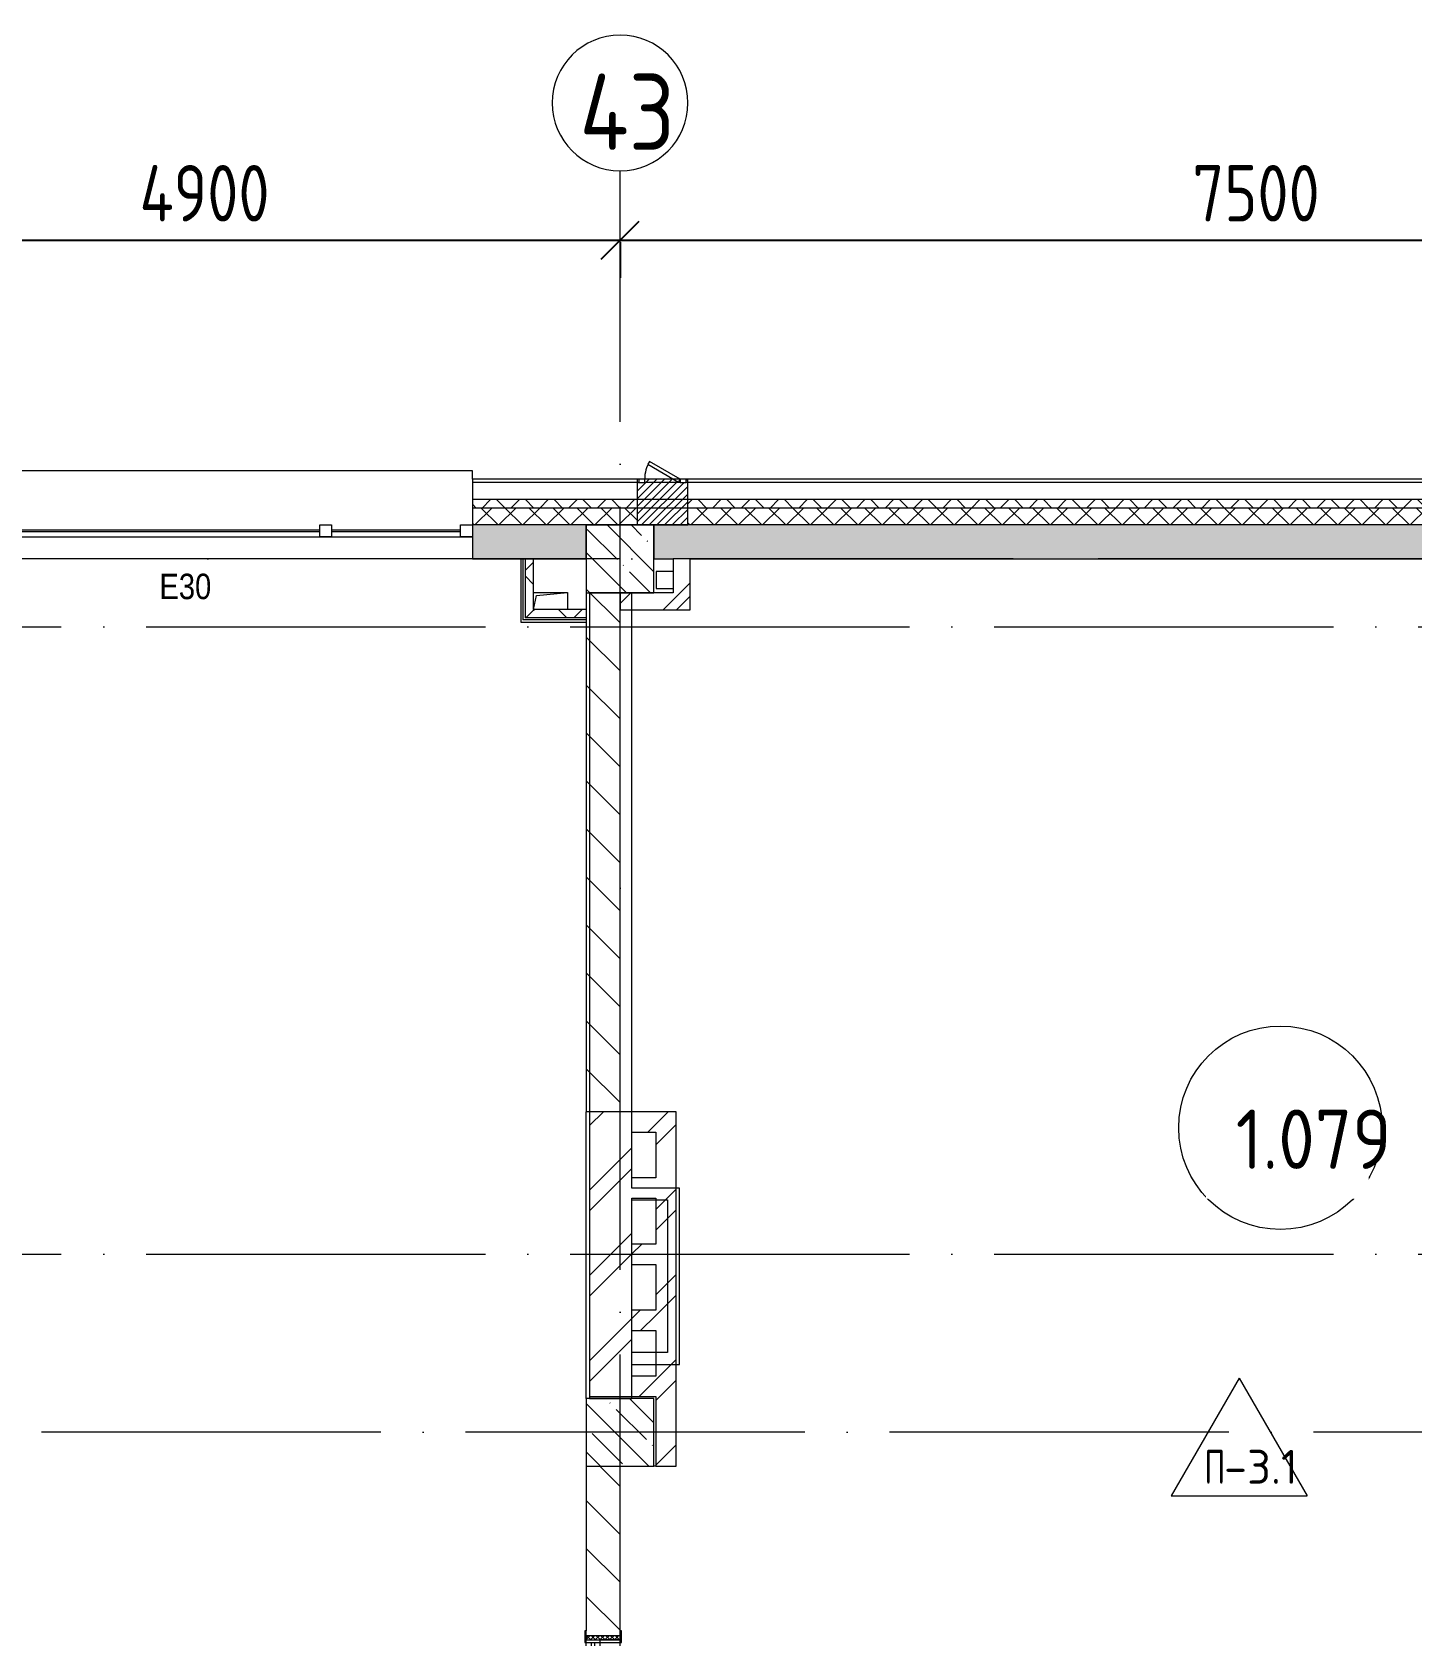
# Model space of a CAD drawing. Header units: millimetres. Extents: x -68946 to 288321, y -402657 to 324925.
# Drawn here: x 154071 to 162207, y 52424 to 61882 of the extents above; entities that cross this region are included whole.
import ezdxf

# ---------------------------------------------------------------- set-up
doc = ezdxf.new("R2010")
doc.units = ezdxf.units.MM
doc.linetypes.add('ADSK_Линия сетки', pattern=[2500, 2000, -250, 0, -250])
doc.layers.get('Defpoints').update_dxf_attribs({"color": 250})
for name, color, linetype, lineweight in [('A-____-____-DIMS', 250, 'Continuous', 9), ('A-AREA-____-IDEN', 250, 'Continuous', 9), ('A-DETL-____-OTLN', 250, 'Continuous', 5), ('A-DETL-GENF-OTLN', 250, 'Continuous', 5), ('A-DOOR-____-MCUT', 250, 'Continuous', 5), ('A-DOOR-____-OTLN', 250, 'Continuous', 5), ('A-DOOR-FRAM-MCUT', 31, 'Continuous', 5), ('A-DOOR-FRAM-OTLN', 31, 'Continuous', 5), ('A-DOOR-GLAZ-MCUT', 31, 'Continuous', 5), ('A-FLOR-____-IDEN', 11, 'Continuous', 9), ('A-FLOR-____-OTLN', 192, 'Continuous', 9), ('A-GLAZ-____-MCUT', 250, 'Continuous', 9), ('A-GLAZ-____-OTLN', 250, 'Continuous', 5), ('A-WALL-____-MCUT', 250, 'Continuous', 13), ('A-WALL-____-PATT', 250, 'Continuous', 13), ('A-WALL-FNSH-MCUT', 250, 'Continuous', 13), ('G-____-____-TEXT', 250, 'Continuous', 9), ('I-WALL-____-OTLN', 250, 'Continuous', 9), ('S-COLS-____-MCUT', 250, 'Continuous', 25), ('S-COLS-____-OTLN', 250, 'Continuous', 9), ('S-GRID-____-IDEN', 250, 'Continuous', 9), ('S-GRID-____-OTLN', 250, 'Continuous', 9)]:
    doc.layers.add(name, color=color, linetype=linetype, lineweight=lineweight)
doc.styles.add('Arial Narrow_1', font='ARIALN.TTF', dxfattribs={"height": 150})
doc.styles.add('GOST Common', font='', dxfattribs={"width": 0.9, "height": 350})
doc.styles.add('ISOCPEUR_1', font='isocpeur.ttf', dxfattribs={"width": 0.9, "height": 250})
doc.styles.add('ISOCPEUR_2', font='isocpeur.ttf', dxfattribs={"height": 160})
doc.styles.get("Standard").update_dxf_attribs({"font": 'ГОСТ тип А.ttf'})
doc.styles.get('GOST Common').set_extended_font_data('GOST Common')
doc.dimstyles.new('А3', dxfattribs={"dimtxt": 333, "dimasz": 222, "dimexe": 222, "dimexo": 111, "dimgap": 111, "dimtad": 1, "dimtoh": 1, "dimdec": 0, "dimrnd": 0.0015, "dimzin": 0, "dimdsep": 46, "dimtxsty": 'Standard', "dimblk": 'OBLIQUE', "dimcen": 0, "dimclrd": 7, "dimclre": 7, "dimclrt": 7, "dimadec": 0, "dimazin": 0, "dimtfac": 1, "dimtdec": 0, "dimtofl": 0, "dimtmove": 0, "dimatfit": 3, "dimfxl": 1, "dimtolj": 1, "dimtzin": 0, "dimarcsym": 0})
pattern_1 = [(45, (12287.9, -0.0006), (-251.4472, 251.4472), []), (45, (12287.9, 381), (-251.4472, 251.4472), [])]
pattern_2 = [(135, (12287.91, -0.0006), (-141.42136, -141.42136), [])]
pattern_3 = [(45, (12287.91, -0.0006), (-141.42136, 141.42136), []), (135, (12287.91, -0.0006), (-141.42136, -141.42136), [])]
pattern_4 = [(45, (12287.9, -0.0006), (-224.5064, 224.5064), []), (45, (12367.3, -0.0006), (0, 449.0128), []), (45, (12208.54, -0.0006), (0, 449.0128), [])]

# ---------------------------------------------------------------- blocks, each defined once
blk = doc.blocks.new('Дверь_СКБ_2Ст_Фрамуга2 - Н_ВВ-3_2500x2600h_Учебные помещения_Фрамуга слева-42054644-АР1_Маркировочный план 1 этажа С2и3')
at = {"layer": 'A-DOOR-____-OTLN'}
h = blk.add_hatch(dxfattribs=at)
h.set_pattern_fill('FP_8', color=256, style=0, pattern_type=2)
h.set_pattern_definition([(135, (1051.41, 164.685), (-14.1421, -14.1421), []), (225, (1051.41, 164.685), (14.1421, -14.1421), [])])
h.paths.add_polyline_path([(1237.5, -86.6), (1237.5, -100), (1262.5, -100), (1262.5, 100), (1237.5, 100)])
at = {"layer": 'A-DOOR-FRAM-OTLN'}
h = blk.add_hatch(dxfattribs=at)
h.set_pattern_fill('FP_9', color=256, style=0, pattern_type=2)
h.set_pattern_definition([(45, (-1071.384, 164.685), (-14.1421, 14.1421), []), (135, (-1071.384, 164.685), (-14.1421, -14.1421), [])])
h.paths.add_polyline_path([(-1237.5, 100), (-1237.5, -100), (-1212.5, -100), (-1212.5, 100), (-1228.7, 100)])
at = {"layer": 'A-DOOR-____-MCUT'}
for p, q in [((-1187.5, 1100), (-1187.5, 100)), ((-1137.5, 1100), (-1187.5, 1100)), ((-1137.5, 100), (-1137.5, 1100)), ((-1187.5, 100), (-1137.5, 100))]:
    blk.add_line(p, q, dxfattribs=at)
at = {"layer": 'A-DOOR-FRAM-MCUT'}
for p, q in [((-1197.5, 108), (-1267.5, 108)), ((-1267.5, 108), (-1267.5, 100)), ((-1267.5, 100), (-1197.5, 100)), ((-1212.5, 100), (-1237.5, 100)), ((-1237.5, 100), (-1237.5, -100)), ((-1187.5, 100), (-1212.5, 100)), ((-1212.5, 100), (-1212.5, 20)), ((-1212.5, -100), (-1212.5, 100)), ((-1197.5, 100), (-1197.5, 108)), ((-1187.5, 60), (-1187.5, 100)), ((-187.5, 100), (-187.5, 60)), ((-162.5, 100), (-187.5, 100)), ((-177.5, 108), (-177.5, 100)), ((-107.5, 108), (-177.5, 108)), ((-177.5, 100), (-177.5, 20)), ((-62.5, 100), (-162.5, 100)), ((-162.5, 20), (-162.5, 100)), ((-162.5, 20), (-162.5, 100)), ((-117.5, 108), (-117.5, 100)), ((-47.5, 108), (-117.5, 108)), ((-107.5, 100), (-107.5, 108)), ((-62.5, 100), (-62.5, 20)), ((-47.5, 100), (-47.5, 108)), ((-47.5, 100), (-47.5, 20)), ((-47.5, 100), (1237.5, 100)), ((1292.5, 108), (1222.5, 108)), ((1222.5, 108), (1222.5, 100)), ((1222.5, 100), (1222.5, 20)), ((1222.5, 100), (1292.5, 100)), ((1237.5, 100), (1237.5, 20)), ((1262.5, 100), (1237.5, 100)), ((1237.5, 100), (1237.5, -100)), ((1262.5, -100), (1262.5, 100)), ((1292.5, 100), (1292.5, 108)), ((-1212.5, 20), (-1177.5, 20)), ((-1197.5, 20), (-1212.5, 20)), ((-1212.5, 20), (-1212.5, -100)), ((-1197.5, -100), (-1197.5, 20)), ((-1177.5, 60), (-1187.5, 60)), ((-1177.5, 20), (-1177.5, 60)), ((-187.5, 60), (-197.5, 60)), ((-197.5, 60), (-197.5, 20)), ((-197.5, 20), (-162.5, 20)), ((-177.5, 12), (-177.5, 20)), ((-107.5, 12), (-177.5, 12)), ((-62.5, 20), (-162.5, 20)), ((-117.5, 20), (-117.5, 12)), ((-117.5, 12), (-47.5, 12)), ((-107.5, 20), (-107.5, 12)), ((-47.5, 12), (-47.5, 20)), ((1237.5, 20), (-47.5, 20)), ((1237.5, 20), (1222.5, 20)), ((1222.5, 20), (1222.5, -100)), ((1237.5, -100), (1237.5, 20)), ((-1197.5, -100), (-1267.5, -100)), ((-1267.5, -100), (-1267.5, -108)), ((-1267.5, -108), (-1197.5, -108)), ((-1237.5, -100), (-1212.5, -100)), ((-1212.5, -100), (-1197.5, -100)), ((-1197.5, -108), (-1197.5, -100)), ((1222.5, -100), (1237.5, -100)), ((1292.5, -100), (1222.5, -100)), ((1222.5, -100), (1222.5, -108)), ((1222.5, -108), (1292.5, -108)), ((1237.5, -100), (1262.5, -100)), ((1292.5, -108), (1292.5, -100))]:
    blk.add_line(p, q, dxfattribs=at)
at = {"layer": 'A-DOOR-GLAZ-MCUT'}
for p, q in [((1222.5, 70), (-62.5, 70)), ((1222.5, 50), (-62.5, 50))]:
    blk.add_line(p, q, dxfattribs=at)
blk = doc.blocks.new('Окно_СКБ_2Ст1 - Окно_СКБ_2Ст 3300_ОКп2-36117880-АР1_Маркировочный план 1 этажа С2и3')
at = {"layer": 'A-GLAZ-____-MCUT'}
for p, q in [((-1650, -195), (-1650, -125)), ((-1650, -125), (-1580, -125)), ((-1580, -125), (-1580, -195)), ((750, -195), (750, -125)), ((750, -125), (820, -125)), ((820, -125), (820, -195)), ((1580, -195), (1580, -125)), ((1580, -125), (1650, -125)), ((1650, -125), (1650, -195)), ((-1580, -195), (-1650, -195)), ((820, -195), (750, -195)), ((1650, -195), (1580, -195))]:
    blk.add_line(p, q, dxfattribs=at)
at = {"layer": 'A-GLAZ-____-MCUT', "lineweight": 5}
for p, q in [((750, -155), (-1580, -155)), ((750, -165), (-1580, -165)), ((1580, -155), (820, -155)), ((1580, -165), (820, -165))]:
    blk.add_line(p, q, dxfattribs=at)
at = {"layer": 'A-GLAZ-____-OTLN'}
blk.add_line((-1650, -195), (1650, -195), dxfattribs=at)
blk = doc.blocks.new('WNW_Отлив1 - Отлив_металлический 2-28598290-АР1_Маркировочный план 1 этажа С2и3')
at = {"layer": 'A-GLAZ-____-OTLN'}
for p, q in [((1650, 320), (-1650, 320)), ((-1650, 320), (-1650, 270)), ((1650, 270), (1650, 320))]:
    blk.add_line(p, q, dxfattribs=at)
blk = doc.blocks.new('BSC_Колонна _Прямоугольная - 400x400-V59-АР1_Маркировочный план 1 этажа С2и3')
at = {"layer": 'S-COLS-____-OTLN', "lineweight": 5}
h = blk.add_hatch(dxfattribs=at)
h.set_pattern_fill('FP_94', color=256, style=0, pattern_type=2)
h.set_pattern_definition([(135, (-145249.98, -53625), (-142.56192, -142.56192), []), (135, (-145107.42, -53625), (-142.56192, -142.56192), [252.016, -50.403, 3.353, -47.05])])
h.paths.add_polyline_path([(-58.2, -200), (200, -199.9), (200, 200), (-200, 200), (-200, -200), (-156.9, -200)])
at = {"layer": 'S-COLS-____-MCUT', "lineweight": 5}
for p, q in [((200, 200), (-200, 200)), ((-200, 200), (-200, -200)), ((200, -200), (200, 200)), ((-200, -200), (200, -200))]:
    blk.add_line(p, q, dxfattribs=at)
blk = doc.blocks.new('_Wn_-As_OpeningMEP_floor__Rectangular - _Wn_-As_OpeningMEP_floor__Rectangular-34852155-АР1_Маркировочный план 1 этажа С2и3')
at = {"layer": 'A-DETL-GENF-OTLN', "lineweight": 5}
for p, q in [((-82.3, 82.3), (100, 100)), ((-100, 0), (-82.3, 82.3))]:
    blk.add_line(p, q, dxfattribs=at)
blk = doc.blocks.new('АР_Люк - ЛРС_ВК_300х300_наружный_NCS S 1020-Y90R-36319396-АР1_Маркировочный план 1 этажа С2и3')
at = {"layer": 'A-DOOR-____-OTLN'}
h = blk.add_hatch(dxfattribs=at)
h.set_pattern_fill('FP_148', color=256, style=0, pattern_type=2)
h.set_pattern_definition([(45, (125, 0), (-22.6274, 22.6274), [])])
h.paths.add_polyline_path([(75, -135), (275, -135), (275, 135), (265, 135), (265, 115), (230, 115), (230, 135), (220, 117.7), (188, 135), (20, 135), (20, 115), (-15, 115), (-15, 135), (-25, 135), (-25, -135), (53.4, -135)])
at = {"layer": 'A-DETL-GENF-OTLN', "lineweight": 5}
for p, q in [((275, 135), (-25, 135)), ((-25, 135), (-25, -135)), ((275, -135), (275, 135)), ((-25, -135), (275, -135))]:
    blk.add_line(p, q, dxfattribs=at)
at = {"layer": 'A-DOOR-____-MCUT', "lineweight": 5}
for p, q in [((48.1, 240), (38.1, 222.7)), ((38.1, 222.7), (220, 117.7)), ((230, 135), (48.1, 240)), ((20, 135), (-15, 135)), ((-15, 135), (-15, 115)), ((-15, 115), (20, 115)), ((20, 115), (20, 135)), ((220, 117.7), (230, 135)), ((265, 135), (230, 135)), ((230, 135), (230, 115)), ((230, 115), (265, 115)), ((265, 115), (265, 135))]:
    blk.add_line(p, q, dxfattribs=at)
blk.add_arc((230, 135), 210, 150, 180, dxfattribs=at)
at = {"layer": 'A-DOOR-____-OTLN'}
blk.add_line((230, 135), (48.1, 240), dxfattribs=at)
blk = doc.blocks.new('Ось сетки - Круг_Ø8 мм-39983606-АР1_Маркировочный план 1 этажа С2и3')
at = {"layer": 'S-GRID-____-IDEN'}
for start, end in [(360, 180), (180, 360)]:
    blk.add_arc((0, 0), 4, start, end, dxfattribs=at)
blk = doc.blocks.new('AAR_СКБ_Марка_Помещения_мал - Номер-28977439-АР1_Маркировочный план 1 этажа С2и3')
at = {"layer": 'A-AREA-____-IDEN'}
blk.add_circle((-0.028, 0), 3, dxfattribs=at)
blk = doc.blocks.new('AAR_СКБ_Марка_Перекрытия - Марка пола-17325028-АР1_Маркировочный план 1 этажа С2и3')
at = {"layer": 'A-FLOR-____-IDEN'}
for p, q in [((0, 6.932), (-4.002, 0)), ((0, 6.932), (4.002, 0)), ((-4.002, 0), (4.002, 0))]:
    blk.add_line(p, q, dxfattribs=at)
blk = doc.blocks.new('_Oblique')
at = {"color": 0, "linetype": 'ByBlock', "lineweight": -2}
blk.add_line((-0.5, -0.5), (0.5, 0.5), dxfattribs=at)
blk = doc.blocks.new('*D2615')
at = {"layer": 'A-____-____-DIMS', "color": 7, "lineweight": -2, "transparency": 16777216}
for p, q in [((152637.9, 60653.7), (157537.9, 60653.7)), ((152637.9, 60642.7), (152637.9, 60431.7)), ((157537.9, 60642.7), (157537.9, 60431.7))]:
    blk.add_line(p, q, dxfattribs=at)
at = {"layer": 'Defpoints', "color": 0, "transparency": 16777216}
for p in [(152637.9, 60753.7), (157537.9, 60753.7), (157537.9, 60653.7)]:
    blk.add_point(p, dxfattribs=at)
at = {"layer": 'A-____-____-DIMS', "color": 7, "lineweight": -2, "transparency": 16777216, "xscale": 222, "yscale": 222, "zscale": 222, "rotation": 180}
blk.add_blockref('_Oblique', (152637.9, 60653.7), dxfattribs=at)
at = {"layer": 'A-____-____-DIMS', "color": 7, "lineweight": -2, "transparency": 16777216, "xscale": 222, "yscale": 222, "zscale": 222}
blk.add_blockref('_Oblique', (157537.9, 60653.7), dxfattribs=at)
at = {"layer": 'A-____-____-DIMS', "color": 7, "transparency": 16777216, "insert": (155087.9, 60931.2), "char_height": 333, "width": 2.567, "attachment_point": 5}
blk.add_mtext('\\A1;4900', dxfattribs=at)
blk = doc.blocks.new('*D2616')
at = {"layer": 'A-____-____-DIMS', "color": 7, "lineweight": -2, "transparency": 16777216}
for p, q in [((157537.9, 60653.7), (165037.9, 60653.7)), ((157537.9, 60642.7), (157537.9, 60431.7)), ((165037.9, 60642.7), (165037.9, 60431.7))]:
    blk.add_line(p, q, dxfattribs=at)
at = {"layer": 'Defpoints', "color": 0, "transparency": 16777216}
for p in [(157537.9, 60753.7), (165037.9, 60753.7), (165037.9, 60653.7)]:
    blk.add_point(p, dxfattribs=at)
at = {"layer": 'A-____-____-DIMS', "color": 7, "lineweight": -2, "transparency": 16777216, "xscale": 222, "yscale": 222, "zscale": 222, "rotation": 180}
blk.add_blockref('_Oblique', (157537.9, 60653.7), dxfattribs=at)
at = {"layer": 'A-____-____-DIMS', "color": 7, "lineweight": -2, "transparency": 16777216, "xscale": 222, "yscale": 222, "zscale": 222}
blk.add_blockref('_Oblique', (165037.9, 60653.7), dxfattribs=at)
at = {"layer": 'A-____-____-DIMS', "color": 7, "transparency": 16777216, "insert": (161287.9, 60931.2), "char_height": 333, "width": 2.483, "attachment_point": 5}
blk.add_mtext('\\A1;7500', dxfattribs=at)

msp = doc.modelspace()

# ---------------------------------------------------------------- hatches: boundary and pattern name
at = {"layer": 'A-WALL-____-PATT', "lineweight": 15, "true_color": 0x000000}
h = msp.add_hatch(dxfattribs=at)
h.set_pattern_fill('FP_53', color=18, style=0, pattern_type=2)
h.set_pattern_definition([(135, (12287.91, -0.0006), (-84.85281, -84.85281), []), (225, (12287.91, -0.0006), (84.85281, -84.85281), [])])
h.paths.add_polyline_path([(165386.9138, 59075), (165387.9138, 59075), (165386.9138, 59125), (157937.9148, 59125), (157937.9148, 59075), (165337.9138, 59075)])
h.paths.add_polyline_path([(156666.9133, 59075), (157637.9148, 59075), (157637.9148, 59125), (156666.9133, 59125), (156666.9133, 59090.21)])
h.paths.add_polyline_path([(152537.9138, 59075), (153366.9133, 59075), (153366.9133, 59125), (152457.8919, 59125), (152457.8919, 59075)])
h.paths.add_polyline_path([(150624.1882, 59075), (150727.8919, 59075), (150727.8919, 59125), (150447.8919, 59125), (150447.8919, 59075), (150586.4138, 59075)])
h.paths.add_polyline_path([(148787.8919, 59075), (148987.8919, 59075), (148987.8919, 59125), (148687.8919, 59125), (148687.9138, 59075)])
h = msp.add_hatch(dxfattribs=at)
h.set_pattern_fill('FP_52', color=18, style=0, pattern_type=2)
h.set_pattern_definition([(45, (12287.91, -0.0006), (-70.71068, 70.71068), []), (135, (12287.91, -0.0006), (-70.71068, -70.71068), [])])
h.paths.add_polyline_path([(152494.8919, 58975), (153366.9133, 58975), (153366.9133, 59075), (152457.8919, 59075), (152457.8919, 58985), (152494.8919, 58985), (152494.8919, 58977), (152457.8919, 58977), (152457.8919, 58975)])
h.paths.add_polyline_path([(148950.8919, 58975), (148987.8919, 58975), (148987.8919, 58977), (148950.8919, 58977), (148950.8919, 58985), (148987.8919, 58985), (148987.8919, 59075), (148787.8919, 59075), (148787.9138, 58975), (148831.1292, 58975)])
h.paths.add_polyline_path([(150484.8919, 58975), (150727.8919, 58975), (150727.8919, 58977), (150690.8919, 58977), (150690.8919, 58985), (150727.8919, 58985), (150727.8919, 59075), (150447.8919, 59075), (150447.8919, 58985), (150484.8919, 58985), (150484.8919, 58977), (150447.8919, 58977), (150447.8919, 58975)])
h.paths.add_polyline_path([(165337.9138, 58975), (165336.9138, 59075), (157937.9148, 59075), (157937.9148, 58975), (165237.9138, 58975)])
h.paths.add_polyline_path([(157637.9148, 58975), (157637.9148, 59075), (156666.9133, 59075), (156666.9133, 58975), (157337.8919, 58975)])
h = msp.add_hatch(dxfattribs=at)
h.set_pattern_fill('FP_3', color=18, style=0, pattern_type=2)
h.set_pattern_definition([(50, (12287.9, -0.0006), (364.36793, -31.8783), [38.1, -419.1]), (355, (12287.9, -0.0006), (-70.48585, 382.1133), [30.48, -335.28]), (100.451, (12318.28, -2.66), (293.885, 350.2334), [32.38, -356.18]), (46.184, (12287.9, 101.6), (542.1585, -84.0858), [57.15, -628.65]), (96.636, (12333.1, 94.6), (474.8049, 494.8554), [48.57, -534.27]), (351.184, (12287.9, 101.6), (474.8102, 494.85), [45.72, -502.92]), (21, (12338.7, 76.2), (303.22847, -204.53046), [38.1, -419.1]), (326, (12338.7, 76.2), (123.6039, 368.37604), [30.48, -335.28]), (71.451, (12364, 59.16), (426.8341, 163.8427), [32.38, -356.18]), (37.5, (12287.91, -0.0006), (6.17665, 169.11015), [16.764, -314.452, 16.764, -323.596, -336.55]), (37.5, (12287.91, -0.0006), (6.17665, 169.11015), [-671.576, 16.764, -319.786]), (7.5, (12287.91, -0.0006), (133.63888, 200.3615), [16.764, -177.292, 16.764, -306.832, -128.27]), (7.5, (12287.91, -0.0006), (133.63888, 200.3615), [-517.652, 16.764, -111.506]), (327.5, (12174.63, -0.0006), (271.18182, -11.45836), [16.764, -110.236, 16.764, -379.476, -525.78]), (327.5, (12174.63, -0.0006), (271.18182, -11.45836), [-523.24, 16.764, -509.016]), (317.5, (12123.83, -0.0006), (296.2585, 50.85285), [16.764, -148.336, 16.764, -246.38, -373.38]), (317.5, (12123.83, -0.0006), (296.2585, 50.85285), [-428.244, 16.764, -356.616])])
h.paths.add_polyline_path([(152870.3694, 58775), (153366.9133, 58775), (153366.9133, 58975), (152737.9138, 58974.6756), (152737.9138, 58775)])
h.paths.add_polyline_path([(164837.8919, 58775), (164837.8919, 58975), (157737.8919, 58975), (157737.8919, 58775), (164551.1175, 58775)])
h.paths.add_polyline_path([(157337.8919, 58775), (157337.8919, 58975), (156666.9133, 58975), (156666.9133, 58775), (156952.8782, 58775)])
h = msp.add_hatch(dxfattribs=at)
h.set_pattern_fill('FP_83', color=18, style=0, pattern_type=2)
h.set_pattern_definition(pattern_3)
h.paths.add_polyline_path([(157002.2395, 58427.4991), (157027.8782, 58427.4991), (157027.8782, 58775), (156977.8782, 58775), (156977.8782, 58427.4991)])
h = msp.add_hatch(dxfattribs=at)
h.set_pattern_fill('FP_2', color=18, style=0, pattern_type=2)
h.set_pattern_definition(pattern_2)
h.paths.add_polyline_path([(157357.9138, 55515), (157537.9138, 55515), (157537.8919, 58575), (157471.2472, 58575), (157337.9138, 58775), (157337.9138, 55515)])
h = msp.add_hatch(dxfattribs=at)
h.set_pattern_fill('FP_5', color=18, style=0, pattern_type=2)
h.set_pattern_definition(pattern_4)
h.paths.add_polyline_path([(157867.8919, 58575), (157950.8827, 58575), (157950.8827, 58775), (157850.8827, 58775), (157850.8827, 58575)])
h = msp.add_hatch(dxfattribs=at)
h.set_pattern_fill('FP_5', color=18, style=0, pattern_type=2)
h.set_pattern_definition(pattern_4)
h.paths.add_polyline_path([(157949.1046, 58475), (157950.8827, 58475), (157950.8827, 58575), (157537.9138, 58575), (157537.9138, 58475), (157938.5277, 58475)])
h = msp.add_hatch(dxfattribs=at)
h.set_pattern_fill('FP_83', color=18, style=0, pattern_type=2)
h.set_pattern_definition(pattern_3)
h.paths.add_polyline_path([(157027.8782, 58427.4991), (157337.9138, 58427.4991), (157337.8919, 58477.4991), (157027.8782, 58477.4991)])
h = msp.add_hatch(dxfattribs=at)
h.set_pattern_fill('FP_4', color=18, style=0, pattern_type=2)
h.set_pattern_definition(pattern_1)
h.paths.add_polyline_path([(157381.5178, 55395), (157867.8919, 55395), (157867.8919, 55515), (157357.8919, 55515), (157357.9138, 55395)])
h = msp.add_hatch(dxfattribs=at)
h.set_pattern_fill('FP_4', color=18, style=0, pattern_type=2)
h.set_pattern_definition(pattern_1)
h.paths.add_polyline_path([(157453.291, 53955), (157607.8919, 53955), (157607.8919, 55395), (157357.8919, 55395), (157357.9138, 53955), (157385.6916, 53955)])
h = msp.add_hatch(dxfattribs=at)
h.set_pattern_fill('FP_4', color=18, style=0, pattern_type=2)
h.set_pattern_definition(pattern_1)
h.paths.add_polyline_path([(157747.8919, 53425.1193), (157867.8919, 53425.1193), (157867.8919, 55395), (157747.8919, 55395), (157747.8919, 53835)])
h = msp.add_hatch(dxfattribs=at)
h.set_pattern_fill('FP_4', color=18, style=0, pattern_type=2)
h.set_pattern_definition(pattern_1)
h.paths.add_polyline_path([(157747.8919, 54615), (157747.8919, 54735), (157607.8919, 54735), (157607.9138, 54615), (157737.8919, 54615)])
h = msp.add_hatch(dxfattribs=at)
h.set_pattern_fill('FP_4', color=18, style=0, pattern_type=2)
h.set_pattern_definition(pattern_1)
h.paths.add_polyline_path([(157747.8919, 54225), (157747.8919, 54345), (157607.8919, 54345), (157607.9138, 54225), (157737.8919, 54225)])
h = msp.add_hatch(dxfattribs=at)
h.set_pattern_fill('FP_4', color=18, style=0, pattern_type=2)
h.set_pattern_definition(pattern_1)
h.paths.add_polyline_path([(157357.8919, 53835), (157747.8919, 53835), (157747.8919, 53955), (157357.8919, 53955)])
h = msp.add_hatch(dxfattribs=at)
h.set_pattern_fill('FP_2', color=18, style=0, pattern_type=2)
h.set_pattern_definition(pattern_2)
h.paths.add_polyline_path([(157537.8919, 45374.9994), (157537.8919, 45574.9994), (157337.8919, 45574.9994), (157337.8919, 45374.9994)])
h.paths.add_polyline_path([(157537.8917, 46825), (157537.8919, 47325), (157337.8919, 47325), (157337.8919, 46825)])
h.paths.add_polyline_path([(157337.8919, 47725), (157537.8919, 47725), (157537.8919, 49924.9994), (157337.8919, 49924.9994), (157337.8919, 47901.9537)])
h.paths.add_polyline_path([(157537.8919, 52424.9994), (157537.8919, 53425), (157337.8919, 53425), (157337.8919, 52424.9994), (157529.5501, 52424.9994)])
at = {"layer": 'S-COLS-____-OTLN', "lineweight": 5, "true_color": 0x000000}
h = msp.add_hatch(dxfattribs=at)
h.set_pattern_fill('FP_1', color=18, style=0, pattern_type=2)
h.set_pattern_definition([(135, (12287.91, -0.0006), (-142.5612, -142.5612), []), (135, (12430.48, -0.0006), (-142.5612, -142.5612), [252.016, -50.403, 3.353, -47.05])])
h.paths.add_polyline_path([(157537.9138, 58575), (157737.8919, 58575), (157737.8919, 58975), (157337.8919, 58975), (157337.9248, 58774.9836), (157471.2472, 58575), (157537.8919, 58575)])

# ---------------------------------------------------------------- linework, layer by layer
at = {"layer": 'A-DETL-____-OTLN', "color": 18, "true_color": 0x000000}
for p, q in [((157607.9138, 58575), (157357.9138, 58575)), ((157357.9138, 58575), (157357.9138, 53825)), ((157607.9138, 55065), (157607.9138, 58575)), ((157887.9138, 55065), (157607.9138, 55065)), ((157887.9138, 54025), (157887.9138, 55065)), ((157607.9138, 54095), (157607.9138, 54995)), ((157607.9138, 54995), (157817.9138, 54995)), ((157817.9138, 54995), (157817.9138, 54095)), ((157817.9138, 54095), (157607.9138, 54095)), ((157607.9138, 53825), (157607.9138, 54025)), ((157607.9138, 54025), (157887.9138, 54025)), ((157357.9138, 53825), (157607.9138, 53825))]:
    msp.add_line(p, q, dxfattribs=at)
at = {"layer": 'A-FLOR-____-OTLN', "color": 18, "lineweight": 5, "true_color": 0x000000}
for p, q in [((157850.8827, 58700.6251), (157750.8827, 58700.6251)), ((157750.8827, 58700.6251), (157750.8827, 58600.6251)), ((157027.8782, 58577.4991), (157227.8782, 58577.4991)), ((157227.8782, 58577.4991), (157227.8782, 58477.4991)), ((157750.8827, 58600.6251), (157850.8827, 58600.6251)), ((157337.8919, 53825), (157337.8919, 55515)), ((157747.8919, 53425.1193), (157737.9138, 53425.1193))]:
    msp.add_line(p, q, dxfattribs=at)
at = {"layer": 'A-WALL-____-MCUT', "color": 18, "lineweight": 15, "true_color": 0x000000}
for p, q in [((156666.9133, 59225), (156666.9133, 59125)), ((157647.9148, 59225), (156666.9133, 59225)), ((157892.9148, 59225), (157682.9148, 59225)), ((165487.9138, 59225), (157927.9148, 59225)), ((156666.9133, 59125), (156666.9133, 59075)), ((165387.9138, 59125), (156666.9133, 59125)), ((156666.9133, 59075), (156666.9133, 58975)), ((165337.9138, 59075), (156666.9133, 59075)), ((156666.9133, 58975), (156666.9133, 58775)), ((157337.8919, 58975), (156666.9133, 58975)), ((157337.8919, 58775), (157337.8919, 58975)), ((157337.8919, 58975), (157737.8919, 58975)), ((164837.8919, 58975), (157737.8919, 58975)), ((157737.8919, 58975), (157737.8919, 58775)), ((156666.9133, 58775), (157337.8919, 58775)), ((156965.3782, 58775), (156965.3782, 58414.9991)), ((157027.8782, 58775), (156977.8782, 58775)), ((156977.8782, 58775), (156977.8782, 58427.4991)), ((157027.8782, 58477.4991), (157027.8782, 58775)), ((157537.9138, 58775), (157337.9138, 58775)), ((157337.9138, 58775), (157337.9138, 55515)), ((157537.9138, 58575), (157537.9138, 58775)), ((157737.8919, 58775), (157850.8827, 58775)), ((157850.8827, 58775), (157850.8827, 58575)), ((157950.8827, 58775), (157850.8827, 58775)), ((157950.8827, 58775), (164837.8919, 58775)), ((157950.8827, 58475), (157950.8827, 58775)), ((157850.8827, 58575), (157537.9138, 58575)), ((157537.9138, 58575), (157537.9138, 58475)), ((157337.9138, 58477.4991), (157027.8782, 58477.4991)), ((157537.9138, 55515), (157537.9138, 58475)), ((157537.9138, 58475), (157950.8827, 58475)), ((157337.9138, 58414.9991), (156965.3782, 58414.9991)), ((157337.9138, 58427.4991), (156977.8782, 58427.4991)), ((157867.8919, 55515), (157337.9138, 55515)), ((157357.8919, 55515), (157357.8919, 53835)), ((157867.8919, 53425.1193), (157867.8919, 55515)), ((157607.8919, 55125), (157607.8919, 55395)), ((157607.8919, 55395), (157747.8919, 55395)), ((157747.8919, 55395), (157747.8919, 55125)), ((157747.8919, 55125), (157607.8919, 55125)), ((157607.8919, 54735), (157607.8919, 55005)), ((157607.8919, 55005), (157747.8919, 55005)), ((157747.8919, 55005), (157747.8919, 54735)), ((157747.8919, 54735), (157607.8919, 54735)), ((157607.8919, 54345), (157607.8919, 54615)), ((157607.8919, 54615), (157747.8919, 54615)), ((157747.8919, 54615), (157747.8919, 54345)), ((157747.8919, 54345), (157607.8919, 54345)), ((157607.8919, 53955), (157607.8919, 54225)), ((157607.8919, 54225), (157747.8919, 54225)), ((157747.8919, 54225), (157747.8919, 53955)), ((157747.8919, 53955), (157607.8919, 53955)), ((157357.8919, 53835), (157747.8919, 53835)), ((157747.8919, 53835), (157747.8919, 53425.1193)), ((157337.8919, 53425), (157337.8919, 52454.9994)), ((157537.8919, 52454.9994), (157537.8919, 53425)), ((157747.8919, 53425.1193), (157867.8919, 53425.1193))]:
    msp.add_line(p, q, dxfattribs=at)
at = {"layer": 'A-WALL-FNSH-MCUT', "lineweight": 15}
for p, q in [((157647.9148, 59245), (156666.9133, 59245)), ((156666.9133, 59245), (156666.9133, 59225)), ((157852.9148, 59245), (157682.9148, 59245)), ((165507.9138, 59245), (157927.9148, 59245)), ((156977.8782, 58775), (156952.8782, 58775)), ((156952.8782, 58775), (156952.8782, 58402.4991)), ((156952.8782, 58402.4991), (157337.9138, 58402.4991))]:
    msp.add_line(p, q, dxfattribs=at)
at = {"layer": 'I-WALL-____-OTLN', "color": 18, "lineweight": 15, "true_color": 0x000000}
msp.add_line((156666.9133, 58775), (153366.9133, 58775), dxfattribs=at)
at = {"layer": 'S-COLS-____-MCUT', "color": 18, "lineweight": 5, "true_color": 0x000000}
for p, q in [((157637.9148, 58975), (157337.8919, 58975)), ((157737.8919, 58975), (157637.9148, 58975)), ((157337.8919, 58775), (157337.8919, 58575)), ((157737.8919, 58575), (157737.8919, 58775)), ((157337.8919, 58575), (157737.8919, 58575))]:
    msp.add_line(p, q, dxfattribs=at)
at = {"layer": 'S-COLS-____-OTLN', "color": 18, "lineweight": 5, "true_color": 0x000000}
for p, q in [((157337.8919, 58975), (157337.8919, 58775)), ((157737.8919, 58775), (157737.8919, 58975))]:
    msp.add_line(p, q, dxfattribs=at)
at = {"layer": 'S-GRID-____-OTLN', "color": 18, "linetype": 'ADSK_Линия сетки', "true_color": 0x000000}
for p, q in [((157537.9138, -2919.5356), (157537.9138, 61063.6538)), ((167356.8279, 58775), (111607.9138, 58775)), ((77240.3519, 58375), (168626.8279, 58375)), ((77240.3519, 54675), (168626.8279, 54675)), ((168626.8279, 53625), (111607.9138, 53625))]:
    msp.add_line(p, q, dxfattribs=at)

# ---------------------------------------------------------------- block references
at = {"layer": 'A-AREA-____-IDEN', "color": 18, "true_color": 0x000000, "xscale": 200, "yscale": 200, "zscale": 99.99999999999993}
msp.add_blockref('AAR_СКБ_Марка_Помещения_мал - Номер-28977439-АР1_Маркировочный план 1 этажа С2и3', (161437.2296, 55420.5613), dxfattribs=at)
at = {"layer": 'A-DOOR-____-OTLN', "color": 18, "true_color": 0x000000}
msp.add_blockref('АР_Люк - ЛРС_ВК_300х300_наружный_NCS S 1020-Y90R-36319396-АР1_Маркировочный план 1 этажа С2и3', (157662.9148, 59110), dxfattribs=at)
at = {"layer": 'A-DOOR-____-OTLN', "color": 18, "true_color": 0x000000, "rotation": 89.99999999999993}
msp.add_blockref('Дверь_СКБ_2Ст_Фрамуга2 - Н_ВВ-3_2500x2600h_Учебные помещения_Фрамуга слева-42054644-АР1_Маркировочный план 1 этажа С2и3', (157437.8919, 51162.4994), dxfattribs=at)
at = {"layer": 'A-FLOR-____-IDEN', "color": 18, "true_color": 0x000000, "xscale": 99.99999999999993, "yscale": 99.99999999999993, "zscale": 99.99999999999993}
msp.add_blockref('AAR_СКБ_Марка_Перекрытия - Марка пола-17325028-АР1_Маркировочный план 1 этажа С2и3', (161187.9029, 53250), dxfattribs=at)
at = {"layer": 'A-GLAZ-____-OTLN', "color": 18, "true_color": 0x000000}
for name, p in [('WNW_Отлив1 - Отлив_металлический 2-28598290-АР1_Маркировочный план 1 этажа С2и3', (155016.9133, 58975)), ('Окно_СКБ_2Ст1 - Окно_СКБ_2Ст 3300_ОКп2-36117880-АР1_Маркировочный план 1 этажа С2и3', (155016.9133, 59100)), ('_Wn_-As_OpeningMEP_floor__Rectangular - _Wn_-As_OpeningMEP_floor__Rectangular-34852155-АР1_Маркировочный план 1 этажа С2и3', (157127.8782, 58477.4991))]:
    msp.add_blockref(name, p, dxfattribs=at)
at = {"layer": 'S-COLS-____-OTLN', "color": 18, "lineweight": 5, "true_color": 0x000000}
msp.add_blockref('BSC_Колонна _Прямоугольная - 400x400-V59-АР1_Маркировочный план 1 этажа С2и3', (157537.8919, 53625), dxfattribs=at)
at = {"layer": 'S-GRID-____-IDEN', "color": 18, "true_color": 0x000000, "xscale": 99.99999999999993, "yscale": 99.99999999999993, "zscale": 99.99999999999993}
msp.add_blockref('Ось сетки - Круг_Ø8 мм-39983606-АР1_Маркировочный план 1 этажа С2и3', (157537.9138, 61463.6538), dxfattribs=at)

# ---------------------------------------------------------------- texts
at = {"layer": 'A-FLOR-____-IDEN', "color": 18, "true_color": 0x000000, "char_height": 200, "attachment_point": 1, "style": 'ISOCPEUR_2'}
for s, insert, width in [('\\fISOCPEUR|b0|i0|c204|p34|;\\W.7;П', (160982.668, 53521.3858), 140.295312), ('-3.1', (161098.4232, 53521.3858), 381.60325)]:
    msp.add_mtext(s, dxfattribs=dict(at, insert=insert, width=width))
at = {"layer": 'G-____-____-TEXT', "color": 18, "true_color": 0x000000, "insert": (154821.8059, 58687.5731), "char_height": 150, "width": 384.81, "attachment_point": 1, "style": 'Arial Narrow_1'}
msp.add_mtext('E30', dxfattribs=at)
at = {"layer": 'S-GRID-____-IDEN', "color": 18, "true_color": 0x000000, "insert": (157299.0332, 61636.1871), "char_height": 450, "width": 577.215, "attachment_point": 1, "style": 'GOST Common'}
msp.add_mtext('43', dxfattribs=at)

# ---------------------------------------------------------------- dimensions: what is measured, and where the dimension line sits
at = {"layer": 'A-____-____-DIMS', "color": 18, "true_color": 0x000000}
for base, p1, p2, picture, middle in [((157537.9138, 60653.7189), (152637.9138, 60753.7038), (157537.9138, 60753.7038), '*D2615', (155087.9138, 60931.2189)), ((165037.9138, 60653.7189), (157537.9138, 60753.7038), (165037.9138, 60753.7038), '*D2616', (161287.9138, 60931.2189))]:
    dim = msp.add_linear_dim(base=base, p1=p1, p2=p2, dimstyle='А3', dxfattribs=at)
    dim.commit()
    dim.dimension.update_dxf_attribs({"geometry": picture, "text_midpoint": middle})

# ---------------------------------------------------------------- next in the draw order: texts
at = {"layer": 'A-AREA-____-IDEN', "color": 18, "true_color": 0x000000, "insert": (161167.7292, 55528.0468), "char_height": 350, "width": 609.2825, "attachment_point": 1, "style": 'ISOCPEUR_1', "bg_fill": 3, "box_fill_scale": 1.5, "bg_fill_color": 256, "bg_fill_transparency": 0}
msp.add_mtext('1.079', dxfattribs=at)

doc.saveas('drawing.dxf')
